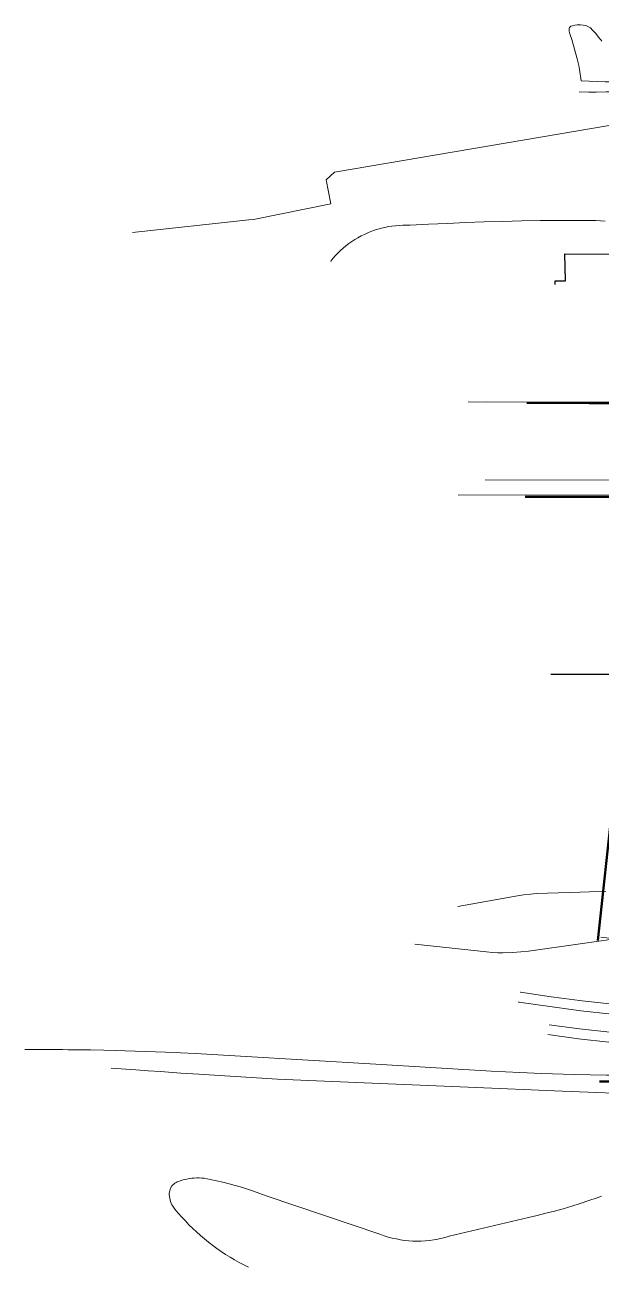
# Model space of a CAD drawing. Header units: metres. Extents: x -208 to 1512, y -277 to 123.
# Drawn here: x 620.2 to 702.9, y -110.5 to 67.8 of the extents above; entities that cross this region are included whole.
import ezdxf

# ---------------------------------------------------------------- set-up
doc = ezdxf.new("R2010")
doc.units = ezdxf.units.M
doc.header["$MEASUREMENT"] = 0
for name, color, linetype in [('730_DKM_Grenzen', 7, 'Continuous'), ('740_WienGV_Flwd-Bebauungsplan', 7, 'Continuous'), ('740_WienGV_L_Baum_ -gruppen_ Grünflächen', 7, 'Continuous'), ('740_WienGV_L_Böschungskante', 7, 'Continuous'), ('740_WienGV_L_Gebäude', 7, 'Continuous'), ('740_WienGV_L_Mauer_Sockel', 7, 'Continuous'), ('740_WienGV_T_Gebäude', 7, 'Continuous'), ('740_WienGV_T_Straßen_ Gehsteige_ Schienen', 7, 'Continuous')]:
    doc.layers.add(name, color=color, linetype=linetype)

msp = doc.modelspace()

# ---------------------------------------------------------------- linework, layer by layer
at = {"layer": '730_DKM_Grenzen', "color": 8, "linetype": 'Continuous', "lineweight": 13}
for points in [[(683.835, 13.704), (708.238, 13.64), (710.514, 13.634)], [(682.399, 0.318), (708.434, 0.361)]]:
    msp.add_lwpolyline(points, dxfattribs=at)
at = {"layer": '740_WienGV_Flwd-Bebauungsplan', "color": 1, "linetype": 'Continuous', "lineweight": 50, "true_color": 0xfb0106}
for points in [[(805.867, 13.149), (784.112, 13.276), (766.945, 13.323), (748.077, 13.314), (725.131, 13.377), (724.651, 34.462), (709.444, 34.814), (709.963, 15.938), (710.09, 13.471), (692.243, 13.559)], [(692.006, 0.049), (707.985, 0.081), (709.319, -1.387), (708.629, -6.814), (706.595, -25.815), (704.581, -43.711), (702.446, -63.645)], [(707.699, -83.963), (704.3, -83.904), (702.686, -83.875)]]:
    msp.add_lwpolyline(points, dxfattribs=at)
at = {"layer": '740_WienGV_L_Baum_ -gruppen_ Grünflächen', "color": 72, "linetype": 'Continuous', "lineweight": 13, "true_color": 0x69e600}
for points in [[(700.058, 59.767), (699.806, 61.428), (699.709, 61.975), (699.489, 62.922), (699.093, 64.329), (698.701, 65.736), (698.445, 66.527), (698.352, 66.923), (698.337, 67.12), (698.351, 67.315), (698.401, 67.449), (698.485, 67.543), (698.582, 67.611), (698.792, 67.698), (699.153, 67.772), (699.494, 67.806), (699.978, 67.823), (700.354, 67.798), (700.631, 67.748), (700.832, 67.689), (701.115, 67.56), (701.37, 67.374), (701.695, 67.054), (702.136, 66.562), (702.563, 66.063), (702.864, 65.677), (703.018, 65.484)], [(744.439, 62.699), (732.221, 62.081), (730.917, 61.998), (728.638, 61.783), (721.816, 60.964), (717.078, 60.465), (712.336, 59.975), (710.134, 59.786), (708.477, 59.688), (707.235, 59.642), (705.371, 59.618), (703.507, 59.651), (700.058, 59.767)], [(699.747, 58.183), (701.162, 58.176), (702.222, 58.177), (703.636, 58.189), (705.05, 58.213), (706.103, 58.237), (707.508, 58.279), (708.913, 58.332), (710.317, 58.395)], [(620.22, -79.286), (623.318, -79.301), (624.867, -79.307), (625.642, -79.311), (626.416, -79.315), (627.542, -79.322), (629.664, -79.349), (631.532, -79.385), (633.173, -79.425), (636.053, -79.513), (640.383, -79.683), (642.545, -79.78), (644.7, -79.886), (651.172, -80.24), (660.878, -80.83), (670.587, -81.401), (687.131, -82.394), (691.268, -82.612), (694.372, -82.749), (699.028, -82.898), (701.357, -82.941), (703.687, -82.961), (712.843, -82.986), (722.253, -82.766)], [(632.623, -81.974), (636.146, -82.222), (637.907, -82.346), (639.669, -82.47), (642.604, -82.674), (645.175, -82.848), (649.683, -83.14), (656.454, -83.532), (659.842, -83.703), (663.227, -83.854), (673.521, -84.278), (683.816, -84.698), (697.352, -85.25), (710.888, -85.802)], [(702.958, -100.356), (702.364, -100.575), (701.156, -100.993), (699.928, -101.39), (698.711, -101.778), (697.474, -102.146), (696.238, -102.483), (694.991, -102.81), (693.746, -103.117), (692.52, -103.405), (681.129, -106.107), (680.666, -106.248), (680.083, -106.398), (679.491, -106.517), (678.899, -106.626), (678.307, -106.705), (677.716, -106.754), (677.115, -106.793), (676.515, -106.802), (675.915, -106.791), (675.316, -106.75), (674.717, -106.689), (674.118, -106.608), (673.53, -106.497), (672.943, -106.367), (672.365, -106.216), (671.798, -106.036), (671.282, -105.856), (654.86, -100.314), (653.927, -99.957), (653.052, -99.641), (652.188, -99.345), (651.303, -99.069), (650.417, -98.803), (649.532, -98.556), (648.636, -98.34), (647.739, -98.133), (646.833, -97.937), (645.965, -97.781), (645.606, -97.744), (645.246, -97.728), (644.886, -97.721), (644.526, -97.745), (644.175, -97.768), (643.814, -97.821), (643.463, -97.885), (643.111, -97.969), (642.77, -98.062), (642.428, -98.176), (642.095, -98.31), (641.924, -98.387), (641.762, -98.494), (641.609, -98.611), (641.467, -98.739), (641.334, -98.886), (641.128, -99.203), (641.055, -99.381), (641.002, -99.57), (640.958, -99.749), (640.935, -99.949), (640.931, -100.139), (640.957, -100.39), (641.002, -100.63), (641.058, -100.881), (641.143, -101.123), (641.229, -101.355), (641.335, -101.577), (641.461, -101.799), (641.754, -102.204), (642.243, -102.784), (642.733, -103.353), (643.253, -103.902), (643.773, -104.442), (644.313, -104.972), (644.864, -105.492), (645.425, -105.992), (645.996, -106.483), (646.587, -106.954), (647.179, -107.415), (647.791, -107.856), (648.403, -108.287), (649.036, -108.699), (649.679, -109.101), (650.322, -109.483), (650.985, -109.855), (651.649, -110.207), (652.323, -110.54)]]:
    msp.add_lwpolyline(points, dxfattribs=at)
at = {"layer": '740_WienGV_L_Böschungskante', "color": 252, "linetype": 'Continuous', "lineweight": 13, "true_color": 0x949494}
for points in [[(703.484, 39.658), (702.824, 39.68), (702.154, 39.713), (699.484, 39.731), (696.824, 39.73), (694.153, 39.709), (691.482, 39.668), (688.82, 39.607), (686.158, 39.526), (683.486, 39.435), (680.824, 39.323), (678.161, 39.192), (675.498, 39.041), (674.978, 39.06), (674.458, 39.05), (673.937, 39.029), (673.416, 38.989), (672.905, 38.928), (672.393, 38.848), (671.882, 38.747), (671.379, 38.626), (670.877, 38.485), (670.384, 38.324), (669.89, 38.153), (669.417, 37.952), (668.943, 37.741), (668.478, 37.509), (668.024, 37.258), (667.579, 36.996), (667.144, 36.714), (666.718, 36.411), (666.302, 36.099), (665.906, 35.766), (665.519, 35.413), (665.143, 35.06), (664.786, 34.686), (664.439, 34.293), (664.111, 33.899), (664.104, 33.89)], [(682.355, -58.762), (690.612, -57.258), (691.764, -57.08), (692.776, -56.969), (693.666, -56.898), (695.229, -56.822), (699.925, -56.685), (701.268, -56.633), (703.618, -56.6)], [(676.207, -64.158), (686.465, -65.285), (687.302, -65.358), (688.089, -65.394), (688.826, -65.404), (690.209, -65.361), (691.419, -65.271), (692.479, -65.161), (699.898, -64.102), (701.229, -63.933), (705.87, -63.249)]]:
    msp.add_lwpolyline(points, dxfattribs=at)
at = {"layer": '740_WienGV_L_Gebäude', "color": 7, "linetype": 'Continuous', "lineweight": 25}
msp.add_line((695.69, -25.41), (706.962, -25.417), dxfattribs=at)
msp.add_lwpolyline([(696.336, 30.558), (696.335, 31.088), (697.815, 31.081), (697.717, 34.963), (709.977, 34.898)], dxfattribs=at)
at = {"layer": '740_WienGV_L_Mauer_Sockel', "color": 252, "linetype": 'Continuous', "lineweight": 13, "true_color": 0x949494}
for points in [[(717.841, 55.738), (718.229, 53.45), (704.453, 51.102), (704.065, 53.39), (664.646, 46.671), (663.456, 45.593), (664.152, 42.139), (653.039, 39.883), (652.358, 39.845), (635.682, 38.01)], [(709.043, -48.849), (708.902, -52.167), (706.193, -63.529), (702.86, -63.148)]]:
    msp.add_lwpolyline(points, dxfattribs=at)
at = {"layer": '740_WienGV_T_Gebäude', "color": 7, "linetype": 'Continuous', "lineweight": 18}
msp.add_line((686.515, 13.715), (708.237, 13.617), dxfattribs=at)
at = {"layer": '740_WienGV_T_Straßen_ Gehsteige_ Schienen', "color": 8, "linetype": 'Continuous', "lineweight": 13}
msp.add_line((711.175, 2.429), (686.275, 2.49), dxfattribs=at)
at = {"layer": '740_WienGV_T_Straßen_ Gehsteige_ Schienen', "color": 40, "linetype": 'Continuous', "lineweight": 13, "true_color": 0xffaa00}
for points in [[(753.602, -73.056), (749.151, -73.43), (744.701, -73.724), (740.246, -73.939), (735.788, -74.075), (731.327, -74.129), (726.867, -74.105), (722.408, -74.002), (717.952, -73.818), (713.499, -73.555), (709.051, -73.214), (704.611, -72.792), (700.18, -72.291), (695.756, -71.711), (691.341, -71.051), (691.283, -71.043)], [(753.722, -74.487), (749.259, -74.862), (744.783, -75.158), (740.302, -75.374), (735.818, -75.51), (731.333, -75.566), (726.846, -75.541), (722.362, -75.437), (717.879, -75.253), (713.4, -74.988), (708.929, -74.644), (704.463, -74.22), (700.005, -73.716), (695.556, -73.134), (691.125, -72.471), (691.054, -72.46)], [(695.463, -75.731), (699.824, -76.312), (704.188, -76.815), (708.563, -77.238), (712.944, -77.582), (717.33, -77.846), (721.719, -78.033), (726.112, -78.138), (730.505, -78.166), (734.899, -78.114), (739.291, -77.982), (743.679, -77.771), (748.063, -77.48), (752.443, -77.111), (753.938, -76.967)], [(695.273, -77.154), (699.648, -77.737), (704.038, -78.243), (708.437, -78.667), (712.843, -79.014), (717.255, -79.281), (721.671, -79.468), (726.089, -79.574), (730.509, -79.602), (734.928, -79.549), (739.347, -79.417), (743.761, -79.205), (748.171, -78.913), (752.573, -78.541), (754.076, -78.396)]]:
    msp.add_lwpolyline(points, dxfattribs=at)

doc.saveas('drawing.dxf')
